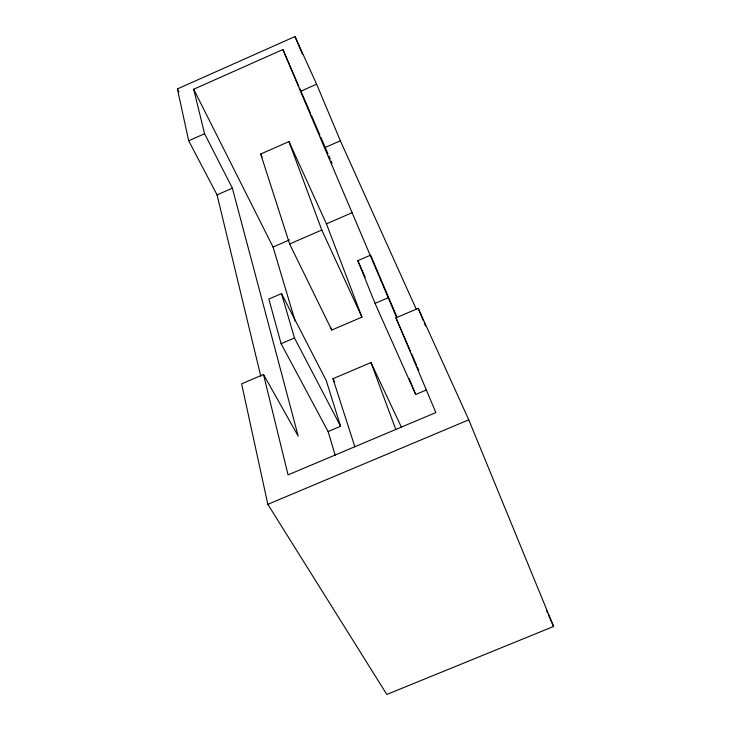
<?xml version="1.0" encoding="UTF-8"?>
<svg xmlns="http://www.w3.org/2000/svg" width="731" height="731" viewBox="0 0 731 731"><rect width="100%" height="100%" fill="white"/><g stroke="black" fill="none" stroke-linecap="round" stroke-linejoin="round"><path stroke-width="1.1" d="M260.812 376.328L217.052 194.885L188.689 140.763L177.395 88.908L295.004 36.55L316.614 84.202L340.381 140.8L416.286 309.295M263.498 374.482L288.069 474.876L435.859 412.567L395.946 317.839L418.214 308.318L468.763 419.832L553.605 626.467L386.818 694.45L267.838 504.335L241.614 383.839L263.498 374.482L298.193 436.096L232.376 188.169L204.579 133.736L193.688 89.228L282.924 49.534L298.705 86.03M188.689 140.763L204.579 133.736M396.686 317.656L300.523 91.32L316.614 84.202M260.693 154.013L288.964 141.586L326.446 223.85L361.936 317.108L331.755 330.046L289.631 243.99L260.693 154.013L262.155 157.074M217.052 194.885L232.376 188.169M324.875 147.607L340.381 140.8M295.187 321.229L273.047 247.041L289.449 239.914M326.446 223.85L352.223 212.648M289.631 243.99L321.786 230.027L288.964 141.586M328.118 431.546L340.573 426.274L326.245 380.559L281.517 293.597L268.862 299.061L281.097 343.689L328.118 431.546L335.301 455.605M426.155 390.062L415.674 394.493L375.049 303.392L357.825 260.665L370.599 255.146L396.668 316.331M281.097 343.689L294.465 337.96L281.517 293.597M375.049 303.392L388.545 297.608M354.891 446.897L332.97 378.731L370.973 362.549L401.511 427.443M267.838 504.335L468.763 419.832M294.465 337.96L340.573 426.274M177.395 88.908L178.958 91.942M332.97 378.731L334.515 381.774M193.688 89.228L273.047 247.041M321.786 230.027L361.936 317.108M546.642 610.851L547.574 612.934M548.497 615.018L553.605 626.467M357.825 260.665L365.226 277.314M395.946 317.839L410.511 351.337M411.425 353.429L416.432 364.943M417.337 367.035L418.708 370.178M299.6 88.122L310.428 113.141M311.324 115.233L319.895 135.043M320.799 137.126L328.009 153.812M328.913 155.895L330.266 159.02M331.161 161.112L332.066 163.196M295.004 36.55L302.533 54.432M282.924 49.534L300.523 91.32M418.214 308.318L423.377 320.781M424.236 322.864L425.524 325.98M409.223 378.658L415.674 394.493M370.973 362.549L395.864 429.636M331.024 327.899L331.755 330.046"/></g></svg>
